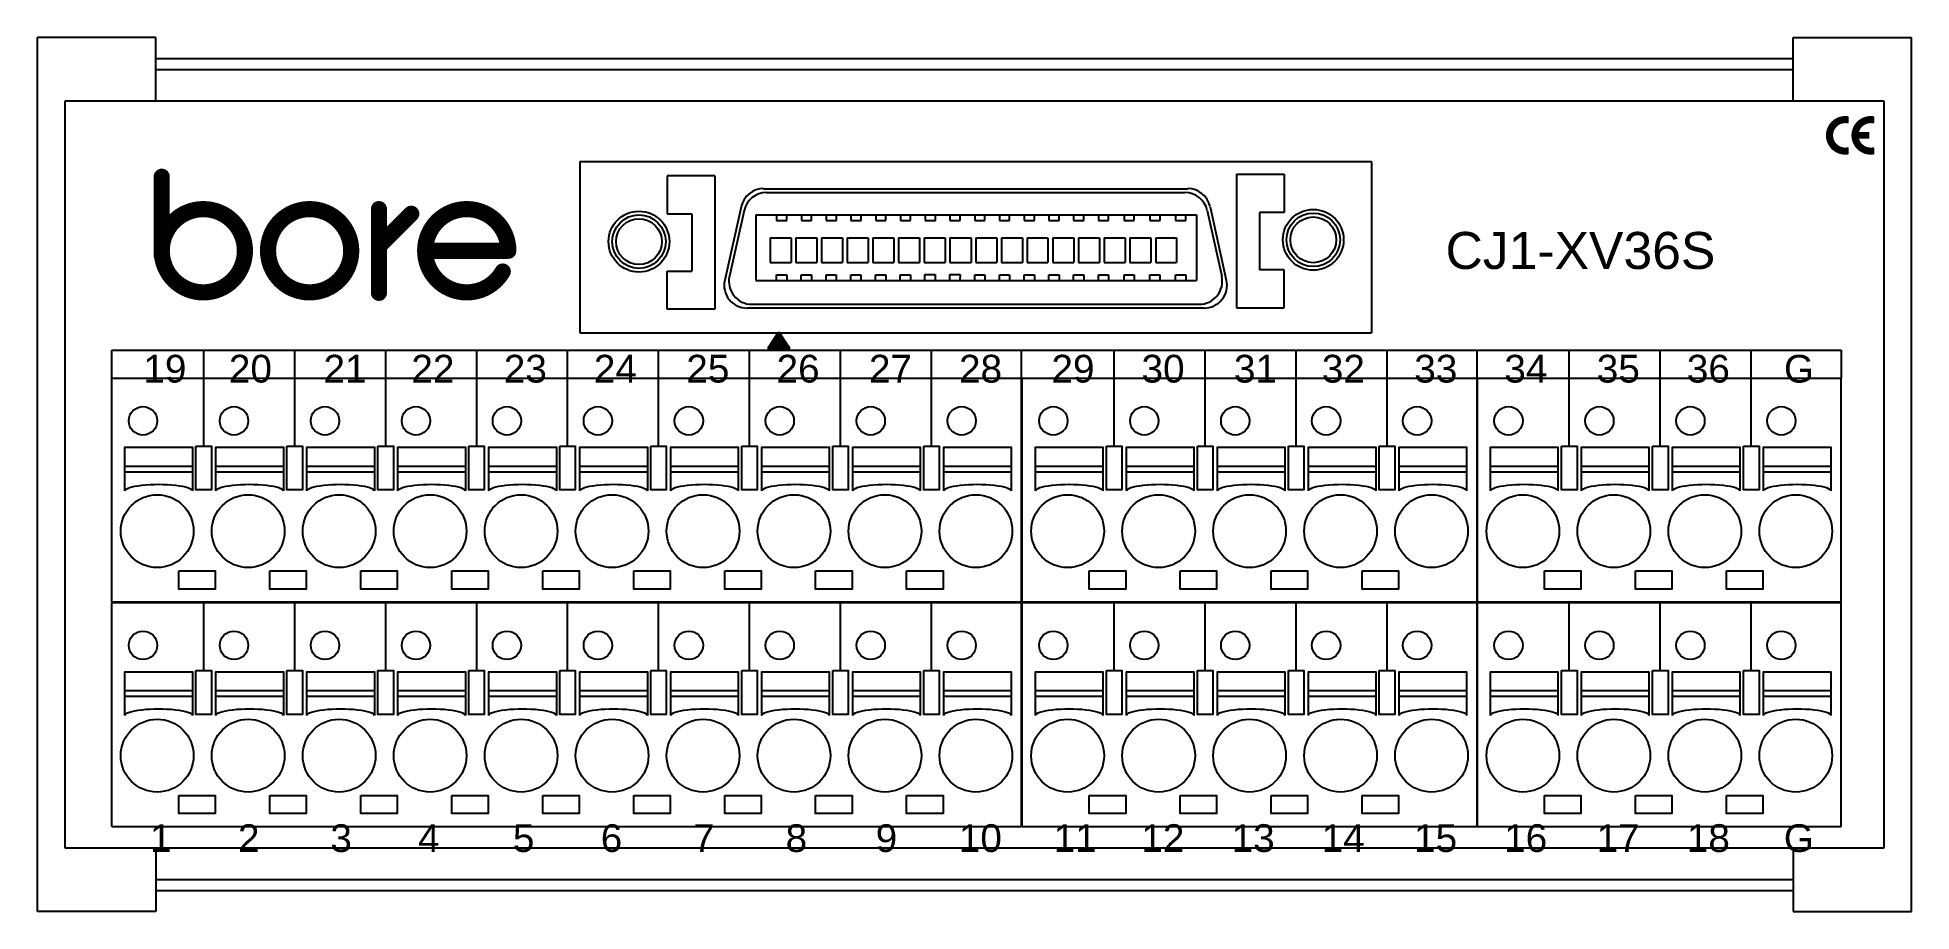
# Model space of a CAD drawing. Header units: millimetres. Extents: x 800 to 903, y 385 to 433.
import ezdxf

# ---------------------------------------------------------------- set-up
doc = ezdxf.new("R2010")
doc.units = ezdxf.units.MM
doc.layers.add('TOPOVERLAY', color=7, linetype='Continuous')
doc.styles.get("Standard").update_dxf_attribs({"font": 'arial.ttf'})

# ---------------------------------------------------------------- blocks, each defined once
blk = doc.blocks.new('CE_2_7X2_1MM_1')
at = {"layer": 'TOPOVERLAY', "const_width": 0.127}
for points in [[(0.828886, -1.002614, -1.138396), (0.828886, 0.977773)], [(2.229747, -1.002614, -1.138396), (2.229747, 0.977773)], [(0.828888, -0.735444, -1.193741), (0.828888, 0.710603)], [(2.229749, -0.735444, -1.193741), (2.229749, 0.710603)]]:
    blk.add_lwpolyline(points, format="xyb", dxfattribs=at)
for points in [[(0.828878, 0.710616), (0.828878, 0.977798)], [(2.229739, 0.710616), (2.229739, 0.977798)], [(1.366647, 0.114986), (1.961185, 0.114986)], [(1.366647, -0.012421), (1.961185, -0.012421)], [(1.961185, -0.139827), (1.961185, 0.114986)], [(0.828878, -1.002614), (0.828878, -0.735432)], [(1.366647, -0.139827), (1.961185, -0.139827)], [(2.229739, -1.002614), (2.229739, -0.735432)]]:
    blk.add_lwpolyline(points, dxfattribs=at)
at = {"layer": 'TOPOVERLAY', "const_width": 0.0635}
for points in [[(0.797128, 0.977798, 1), (0.860628, 0.977798, 1)], [(0.797136, 0.977773, 1), (0.860636, 0.977773, 1)], [(2.197989, 0.977798, 1), (2.261489, 0.977798, 1)], [(2.197997, 0.977773, 1), (2.261497, 0.977773, 1)], [(0.797128, 0.710616, 1), (0.860628, 0.710616, 1)], [(0.797138, 0.710603, 1), (0.860638, 0.710603, 1)], [(1.334897, 0.114986, 1), (1.398397, 0.114986, 1)], [(1.334897, -0.012421, 1), (1.398397, -0.012421, 1)], [(1.929435, 0.114986, 1), (1.992935, 0.114986, 1)], [(1.929435, 0.114986, 1), (1.992935, 0.114986, 1)], [(1.929435, -0.012421, 1), (1.992935, -0.012421, 1)], [(2.197989, 0.710616, 1), (2.261489, 0.710616, 1)], [(2.197999, 0.710603, 1), (2.261499, 0.710603, 1)], [(0.797128, -0.735432, 1), (0.860628, -0.735432, 1)], [(0.797128, -1.002614, 1), (0.860628, -1.002614, 1)], [(0.797136, -1.002614, 1), (0.860636, -1.002614, 1)], [(0.797138, -0.735444, 1), (0.860638, -0.735444, 1)], [(1.334897, -0.139827, 1), (1.398397, -0.139827, 1)], [(1.929435, -0.139827, 1), (1.992935, -0.139827, 1)], [(1.929435, -0.139827, 1), (1.992935, -0.139827, 1)], [(2.197989, -0.735432, 1), (2.261489, -0.735432, 1)], [(2.197989, -1.002614, 1), (2.261489, -1.002614, 1)], [(2.197997, -1.002614, 1), (2.261497, -1.002614, 1)], [(2.197999, -0.735444, 1), (2.261499, -0.735444, 1)]]:
    blk.add_lwpolyline(points, format="xyb", close=True, dxfattribs=at)
at = {"layer": 'TOPOVERLAY'}
for points in [[(-0.25403, -0.127), (-0.05083, -0.127), (-0.25403, 0.2794), (-0.05083, 0.2794)], [(-0.22863, 0.2286), (-0.00003, 0.2286), (-0.22863, 0.4064), (-0.00003, 0.4064)], [(-0.15243, 0.3302), (0.05077, 0.3302), (-0.15243, 0.5334), (0.05077, 0.5334)], [(-0.07623, 0.4318), (0.10157, 0.4318), (-0.07623, 0.635), (0.10157, 0.635)], [(-0.00003, 0.635), (0.33017, 0.635), (-0.00003, 0.7366), (0.33017, 0.7366)], [(0.02537, 0.4826), (0.17777, 0.4826), (0.02537, 0.6604), (0.17777, 0.6604)], [(0.07617, 0.6858), (0.50797, 0.6858), (0.07617, 0.8382), (0.50797, 0.8382)], [(0.10157, 0.5842), (0.25397, 0.5842), (0.10157, 0.6858), (0.25397, 0.6858)], [(0.25397, 0.762), (0.50797, 0.762), (0.25397, 0.9144), (0.50797, 0.9144)], [(0.43177, 0.7112), (0.71117, 0.7112), (0.43177, 0.9652), (0.71117, 0.9652)], [(0.60961, 0.7366), (0.828888, 0.7366), (0.60961, 0.9398), (0.828888, 0.9398)], [(1.100008, -0.299999), (1.400007, -0.299999), (1.100008, 0.299999), (1.400007, 0.299999)], [(1.199967, 0.299999), (1.399967, 0.299999), (1.199967, 0.499999), (1.399967, 0.499999)], [(1.199967, 0.114986), (1.366617, 0.114986), (1.199967, 0.399999), (1.366617, 0.399999)], [(1.200008, 0.299999), (1.500007, 0.299999), (1.200008, 0.499999), (1.500007, 0.499999)], [(1.299967, 0.399999), (1.499967, 0.399999), (1.299967, 0.599999), (1.499967, 0.599999)], [(1.37157, 0.5588), (1.47317, 0.5588), (1.37157, 0.635), (1.47317, 0.635)], [(1.399967, 0.499999), (1.599966, 0.499999), (1.399967, 0.699999), (1.599966, 0.699999)], [(1.47317, 0.5842), (1.65097, 0.5842), (1.47317, 0.7874), (1.65097, 0.7874)], [(1.57477, 0.6096), (1.70177, 0.6096), (1.57477, 0.8382), (1.70177, 0.8382)], [(1.62557, 0.6604), (1.77797, 0.6604), (1.62557, 0.8636), (1.77797, 0.8636)], [(1.700007, 0.710616), (2.000006, 0.710616), (1.700007, 0.899998), (2.000006, 0.899998)], [(1.899966, 0.799998), (2.099965, 0.799998), (1.899966, 0.999998), (2.099965, 0.999998)], [(1.900006, 0.710616), (2.000006, 0.710616), (1.900006, 0.899998), (2.000006, 0.899998)], [(1.999966, 0.710616), (2.229709, 0.710616), (1.999966, 0.999998), (2.229709, 0.999998)], [(-0.27943, -0.2794), (-0.02543, -0.2794), (-0.27943, -0.0508), (-0.02543, -0.0508)], [(-0.20323, -0.4826), (-0.00003, -0.4826), (-0.20323, -0.2286), (-0.00003, -0.2286)], [(-0.12703, -0.6604), (0.07617, -0.6604), (-0.12703, -0.3556), (0.07617, -0.3556)], [(-0.00003, -0.7874), (0.20317, -0.7874), (-0.00003, -0.4826), (0.20317, -0.4826)], [(0.15237, -0.8636), (0.27937, -0.8636), (0.15237, -0.5588), (0.27937, -0.5588)], [(0.25397, -0.889), (0.40637, -0.889), (0.25397, -0.6604), (0.40637, -0.6604)], [(0.30477, -0.9398), (0.43177, -0.9398), (0.30477, -0.8382), (0.43177, -0.8382)], [(0.38097, -0.9652), (0.55877, -0.9652), (0.38097, -0.7112), (0.55877, -0.7112)], [(0.50797, -1.016), (0.78737, -1.016), (0.50797, -0.762), (0.78737, -0.762)], [(1.19377, -0.4064), (1.42237, -0.4064), (1.19377, -0.2286), (1.42237, -0.2286)], [(1.21917, -0.508), (1.47317, -0.508), (1.21917, -0.3556), (1.47317, -0.3556)], [(1.29537, -0.6096), (1.49857, -0.6096), (1.29537, -0.4318), (1.49857, -0.4318)], [(1.34617, -0.7112), (1.54937, -0.7112), (1.34617, -0.4826), (1.54937, -0.4826)], [(1.42237, -0.7874), (1.60017, -0.7874), (1.42237, -0.5334), (1.60017, -0.5334)], [(1.52397, -0.8636), (1.67637, -0.8636), (1.52397, -0.6096), (1.67637, -0.6096)], [(1.60017, -0.9398), (1.75257, -0.9398), (1.60017, -0.635), (1.75257, -0.635)], [(1.72717, -0.9652), (1.85417, -0.9652), (1.72717, -0.7112), (1.85417, -0.7112)], [(1.82877, -0.9652), (2.00657, -0.9652), (1.82877, -0.7112), (2.00657, -0.7112)], [(1.93037, -0.9652), (2.20977, -0.9652), (1.93037, -0.7366), (2.20977, -0.7366)]]:
    blk.add_solid(points, dxfattribs=at)
blk = doc.blocks.new('LOGO_250_750_2')
at = {"layer": 'TOPOVERLAY', "const_width": 0.889}
for points in [[(0, -0.254), (0, 4.064)], [(11.938, -2.3114), (11.938, 2.286)], [(11.938, 0.254), (13.716, 2.032)], [(14.478, 0), (19.05, 0)]]:
    blk.add_lwpolyline(points, dxfattribs=at)
at = {"layer": 'TOPOVERLAY'}
for points, const_width in [([(-0.22225, 4.064, 1), (0.22225, 4.064, 1)], 0.4445), ([(4.572, 0, 1), (0, 0, 1)], 0.889), ([(10.414, 0, 1), (5.842, 0, 1)], 0.889), ([(11.71575, 2.286, 1), (12.16025, 2.286, 1)], 0.4445), ([(13.49375, 2.032, 1), (13.93825, 2.032, 1)], 0.4445), ([(-0.22225, 0, 1), (0.22225, 0, 1)], 0.4445), ([(-0.22225, -0.254, 1), (0.22225, -0.254, 1)], 0.4445), ([(4.34975, 0, 1), (4.79425, 0, 1)], 0.4445), ([(5.61975, 0, 1), (6.06425, 0, 1)], 0.4445), ([(10.19175, 0, 1), (10.63625, 0, 1)], 0.4445), ([(11.71575, 0.254, 1), (12.16025, 0.254, 1)], 0.4445), ([(14.25575, 0, 1), (14.70025, 0, 1)], 0.4445), ([(18.82775, 0, 1), (19.27225, 0, 1)], 0.4445), ([(18.82775, 0, 1), (19.27225, 0, 1)], 0.4445), ([(18.521484, -1.143, 1), (18.965984, -1.143, 1)], 0.4445), ([(11.71575, -2.3114, 1), (12.16025, -2.3114, 1)], 0.4445)]:
    blk.add_lwpolyline(points, format="xyb", close=True, dxfattribs=dict(at, const_width=const_width))
at = {"layer": 'TOPOVERLAY', "const_width": 0.889}
blk.add_lwpolyline([(18.743734, -1.143, -7.595754), (19.05, 0)], format="xyb", dxfattribs=at)

msp = doc.modelspace()

# ---------------------------------------------------------------- linework, layer by layer
at = {"linetype": 'Continuous'}
for p, q in [((806.94, 433.01), (800.44, 433.01)), ((800.44, 385.01), (800.44, 433.01)), ((806.94, 429.51), (806.94, 433.01)), ((896.94, 429.51), (896.94, 433.01)), ((896.94, 433.01), (903.44, 433.01)), ((903.44, 385.01), (903.44, 433.01)), ((806.94, 431.86), (896.94, 431.86)), ((806.94, 431.26), (896.94, 431.26)), ((901.94, 429.51), (801.94, 429.51)), ((801.94, 429.51), (801.94, 388.51)), ((901.94, 388.51), (901.94, 429.51)), ((801.94, 388.51), (901.94, 388.51)), ((806.94, 388.51), (806.94, 385.01)), ((896.94, 388.51), (896.94, 385.01)), ((806.94, 386.76), (896.94, 386.76)), ((806.94, 386.16), (896.94, 386.16)), ((806.94, 385.01), (800.44, 385.01)), ((896.94, 385.01), (903.44, 385.01))]:
    msp.add_line(p, q, dxfattribs=at)
for p, q in [((830.25, 426.2), (830.25, 416.79)), ((830.25, 426.2), (873.76, 426.2)), ((830.25, 426.2), (830.25, 416.79)), ((837.66, 425.41), (835.05, 425.41)), ((835.05, 425.41), (835.05, 423.32)), ((837.66, 425.41), (837.66, 418.09)), ((866.34, 425.5), (866.34, 418.17)), ((866.34, 425.5), (868.96, 425.5)), ((868.96, 425.5), (868.96, 423.4)), ((873.76, 426.2), (873.76, 416.79)), ((840.35, 424.7), (863.66, 424.7)), ((840.51, 424.49), (863.5, 424.49)), ((839.12, 423.72), (838.21, 419.69)), ((839.28, 423.51), (838.47, 419.9)), ((864.72, 423.51), (865.53, 419.9)), ((864.89, 423.72), (865.78, 419.69)), ((868.96, 423.4), (867.6, 423.4)), ((867.6, 423.4), (867.6, 420.26)), ((835.05, 423.32), (836.41, 423.32)), ((836.41, 423.32), (836.41, 420.18)), ((839.92, 423.27), (864.14, 423.27)), ((839.92, 423.27), (839.92, 419.66)), ((841.06, 423.27), (841.06, 422.96)), ((841.06, 422.96), (841.63, 422.96)), ((841.63, 422.96), (841.63, 423.27)), ((842.43, 423.27), (842.43, 422.96)), ((842.43, 422.96), (842.99, 422.96)), ((842.99, 422.96), (842.99, 423.27)), ((843.79, 423.27), (843.79, 422.96)), ((843.79, 422.96), (844.35, 422.96)), ((844.35, 422.96), (844.35, 423.27)), ((845.15, 423.27), (845.15, 422.96)), ((845.15, 422.96), (845.71, 422.96)), ((845.71, 422.96), (845.71, 423.27)), ((846.51, 423.27), (846.51, 422.96)), ((846.51, 422.96), (847.07, 422.96)), ((847.07, 422.96), (847.07, 423.27)), ((847.07, 423.27), (847.87, 423.27)), ((847.87, 423.27), (847.87, 422.96)), ((847.87, 422.96), (848.43, 422.96)), ((848.43, 422.96), (848.43, 423.27)), ((848.43, 423.27), (849.23, 423.27)), ((849.23, 423.27), (849.23, 422.96)), ((849.23, 422.96), (849.79, 422.96)), ((849.79, 422.96), (849.79, 423.27)), ((850.59, 423.27), (850.59, 422.96)), ((850.59, 422.96), (851.15, 422.96)), ((851.15, 422.96), (851.15, 423.27)), ((851.95, 423.27), (851.95, 422.96)), ((851.95, 422.96), (852.51, 422.96)), ((852.51, 422.96), (852.51, 423.27)), ((853.31, 423.27), (853.31, 422.96)), ((853.31, 422.96), (853.87, 422.96)), ((853.87, 422.96), (853.87, 423.27)), ((854.67, 423.27), (854.67, 422.96)), ((854.67, 422.96), (855.23, 422.96)), ((855.23, 422.96), (855.23, 423.27)), ((856.03, 423.27), (856.03, 422.96)), ((856.03, 422.96), (856.59, 422.96)), ((856.59, 422.96), (856.59, 423.27)), ((857.39, 423.27), (857.39, 422.96)), ((857.39, 422.96), (857.95, 422.96)), ((857.95, 422.96), (857.95, 423.27)), ((858.75, 423.27), (858.75, 422.96)), ((858.75, 422.96), (859.31, 422.96)), ((859.31, 422.96), (859.31, 423.27)), ((860.16, 423.27), (860.16, 422.96)), ((860.16, 422.96), (860.72, 422.96)), ((860.72, 422.96), (860.72, 423.27)), ((861.58, 423.27), (861.58, 422.96)), ((861.58, 422.96), (862.14, 422.96)), ((862.14, 422.96), (862.14, 423.27)), ((862.99, 423.27), (862.99, 422.96)), ((862.99, 422.96), (863.55, 422.96)), ((863.55, 422.96), (863.55, 423.27)), ((864.14, 423.27), (864.14, 419.66)), ((840.71, 422.01), (841.86, 422.01)), ((840.71, 422.01), (840.71, 420.65)), ((841.86, 422.01), (841.86, 420.65)), ((842.12, 422.01), (843.27, 422.01)), ((842.12, 422.01), (842.12, 420.65)), ((843.27, 422.01), (843.27, 420.65)), ((843.53, 422.01), (844.68, 422.01)), ((843.53, 422.01), (843.53, 420.65)), ((844.68, 422.01), (844.68, 420.65)), ((844.94, 422.01), (846.09, 422.01)), ((844.94, 422.01), (844.94, 420.65)), ((846.09, 422.01), (846.09, 420.65)), ((846.36, 422.01), (847.51, 422.01)), ((846.36, 422.01), (846.36, 420.65)), ((847.51, 422.01), (847.51, 420.65)), ((847.77, 422.01), (848.92, 422.01)), ((847.77, 422.01), (847.77, 420.65)), ((848.92, 422.01), (848.92, 420.65)), ((849.18, 422.01), (850.33, 422.01)), ((849.18, 422.01), (849.18, 420.65)), ((850.33, 422.01), (850.33, 420.65)), ((850.59, 422.01), (851.75, 422.01)), ((850.59, 422.01), (850.59, 420.65)), ((851.75, 422.01), (851.75, 420.65)), ((852.01, 422.01), (853.16, 422.01)), ((852.01, 422.01), (852.01, 420.65)), ((853.16, 422.01), (853.16, 420.65)), ((853.42, 422.01), (854.57, 422.01)), ((853.42, 422.01), (853.42, 420.65)), ((854.57, 422.01), (854.57, 420.65)), ((854.83, 422.01), (855.98, 422.01)), ((854.83, 422.01), (854.83, 420.65)), ((855.98, 422.01), (855.98, 420.65)), ((856.25, 422.01), (857.4, 422.01)), ((856.25, 422.01), (856.25, 420.65)), ((857.4, 422.01), (857.4, 420.65)), ((857.66, 422.01), (858.81, 422.01)), ((857.66, 422.01), (857.66, 420.65)), ((858.81, 422.01), (858.81, 420.65)), ((859.07, 422.01), (860.22, 422.01)), ((859.07, 422.01), (859.07, 420.65)), ((860.22, 422.01), (860.22, 420.65)), ((860.48, 422.01), (861.63, 422.01)), ((860.48, 422.01), (860.48, 420.65)), ((861.63, 422.01), (861.63, 420.65)), ((861.9, 422.01), (863.05, 422.01)), ((861.9, 422.01), (861.9, 420.65)), ((863.05, 422.01), (863.05, 420.65)), ((840.71, 420.65), (841.86, 420.65)), ((842.12, 420.65), (843.27, 420.65)), ((843.53, 420.65), (844.68, 420.65)), ((844.94, 420.65), (846.09, 420.65)), ((846.36, 420.65), (847.51, 420.65)), ((847.77, 420.65), (848.92, 420.65)), ((849.18, 420.65), (850.33, 420.65)), ((850.59, 420.65), (851.75, 420.65)), ((852.01, 420.65), (853.16, 420.65)), ((853.42, 420.65), (854.57, 420.65)), ((854.83, 420.65), (855.98, 420.65)), ((856.25, 420.65), (857.4, 420.65)), ((857.66, 420.65), (858.81, 420.65)), ((859.07, 420.65), (860.22, 420.65)), ((860.48, 420.65), (861.63, 420.65)), ((861.9, 420.65), (863.05, 420.65)), ((868.96, 420.26), (867.6, 420.26)), ((868.96, 418.17), (868.96, 420.26)), ((835.05, 418.09), (835.05, 420.18)), ((835.05, 420.18), (836.41, 420.18)), ((839.92, 419.66), (864.14, 419.66)), ((841.06, 419.66), (841.06, 419.98)), ((841.06, 419.98), (841.62, 419.97)), ((841.62, 419.97), (841.62, 419.66)), ((842.42, 419.66), (842.42, 419.97)), ((842.42, 419.97), (842.98, 419.97)), ((842.98, 419.97), (842.98, 419.66)), ((843.78, 419.66), (843.78, 419.97)), ((843.78, 419.97), (844.34, 419.97)), ((844.34, 419.97), (844.34, 419.66)), ((845.14, 419.66), (845.14, 419.97)), ((845.14, 419.97), (845.7, 419.97)), ((845.7, 419.97), (845.7, 419.66)), ((846.5, 419.98), (847.06, 419.97)), ((846.5, 419.66), (846.5, 419.97)), ((847.06, 419.97), (847.06, 419.66)), ((847.86, 419.66), (847.86, 419.98)), ((847.86, 419.98), (848.42, 419.97)), ((848.42, 419.97), (848.42, 419.66)), ((849.22, 419.66), (849.22, 419.99)), ((849.22, 419.99), (849.78, 419.99)), ((849.78, 419.99), (849.78, 419.66)), ((850.58, 419.66), (850.59, 419.99)), ((850.59, 419.99), (851.15, 419.99)), ((851.15, 419.99), (851.14, 419.66)), ((851.95, 419.66), (851.95, 419.98)), ((851.95, 419.98), (852.51, 419.98)), ((852.51, 419.98), (852.51, 419.66)), ((853.31, 419.66), (853.31, 419.98)), ((853.31, 419.98), (853.87, 419.98)), ((853.87, 419.98), (853.87, 419.66)), ((854.67, 419.66), (854.67, 419.98)), ((854.67, 419.98), (855.23, 419.98)), ((855.23, 419.98), (855.23, 419.66)), ((856.03, 419.66), (856.03, 419.98)), ((856.03, 419.98), (856.59, 419.98)), ((856.59, 419.98), (856.59, 419.66)), ((857.39, 419.66), (857.39, 419.98)), ((857.39, 419.98), (857.95, 419.98)), ((857.95, 419.98), (857.95, 419.66)), ((858.75, 419.66), (858.75, 419.97)), ((858.75, 419.97), (859.31, 419.97)), ((859.31, 419.97), (859.31, 419.66)), ((860.16, 419.66), (860.16, 419.97)), ((860.16, 419.97), (860.72, 419.97)), ((860.72, 419.97), (860.72, 419.66)), ((861.57, 419.66), (861.57, 419.97)), ((861.57, 419.97), (862.13, 419.97)), ((862.13, 419.97), (862.13, 419.66)), ((862.99, 419.66), (862.99, 419.97)), ((862.99, 419.97), (863.55, 419.97)), ((863.55, 419.97), (863.55, 419.66)), ((839.7, 418.37), (864.3, 418.37)), ((837.66, 418.09), (835.05, 418.09)), ((839.44, 418.16), (864.56, 418.16)), ((866.34, 418.17), (868.96, 418.17)), ((830.25, 416.79), (873.76, 416.79)), ((804.52, 414.31), (804.52, 415.84)), ((804.52, 415.84), (899.58, 415.84)), ((809.58, 414.31), (809.58, 415.84)), ((814.58, 414.31), (814.58, 415.84)), ((819.58, 414.31), (819.58, 415.84)), ((824.58, 414.31), (824.58, 415.84)), ((829.58, 414.31), (829.58, 415.84)), ((834.58, 414.31), (834.58, 415.84)), ((839.58, 414.31), (839.58, 415.84)), ((844.58, 414.31), (844.58, 415.84)), ((849.58, 414.31), (849.58, 415.84)), ((854.53, 414.31), (854.53, 415.84)), ((859.62, 414.31), (859.62, 415.84)), ((864.62, 414.31), (864.62, 415.84)), ((869.62, 414.31), (869.62, 415.84)), ((874.62, 414.31), (874.62, 415.84)), ((879.56, 414.31), (879.56, 415.84)), ((884.63, 414.31), (884.63, 415.84)), ((889.63, 414.31), (889.63, 415.84)), ((894.63, 414.31), (894.63, 415.84)), ((899.58, 415.84), (899.58, 414.31)), ((804.52, 414.31), (854.53, 414.31)), ((804.52, 402.01), (804.52, 414.31)), ((809.58, 410.57), (809.58, 414.31)), ((814.58, 410.57), (814.58, 414.31)), ((819.58, 410.57), (819.58, 414.31)), ((824.58, 410.57), (824.58, 414.31)), ((829.58, 410.57), (829.58, 414.31)), ((834.58, 410.57), (834.58, 414.31)), ((839.58, 410.57), (839.58, 414.31)), ((844.58, 410.57), (844.58, 414.31)), ((849.58, 410.57), (849.58, 414.31)), ((854.53, 402.01), (854.53, 414.31)), ((854.56, 414.31), (879.56, 414.31)), ((854.56, 402.01), (854.56, 414.31)), ((859.62, 410.57), (859.62, 414.31)), ((864.62, 410.57), (864.62, 414.31)), ((869.62, 410.57), (869.62, 414.31)), ((874.62, 410.57), (874.62, 414.31)), ((879.56, 402.01), (879.56, 414.31)), ((879.58, 414.31), (899.58, 414.31)), ((879.58, 402.01), (879.58, 414.31)), ((884.63, 410.57), (884.63, 414.31)), ((889.63, 410.57), (889.63, 414.31)), ((894.63, 410.57), (894.63, 414.31)), ((899.58, 402.01), (899.58, 414.31)), ((805.25, 409.47), (808.96, 409.47)), ((805.25, 409.16), (808.96, 409.16)), ((810.25, 409.47), (813.96, 409.47)), ((810.25, 409.16), (813.96, 409.16)), ((815.25, 409.47), (818.96, 409.47)), ((815.25, 409.16), (818.96, 409.16)), ((820.25, 409.47), (823.96, 409.47)), ((820.25, 409.16), (823.96, 409.16)), ((825.25, 409.47), (828.96, 409.47)), ((825.25, 409.16), (828.96, 409.16)), ((830.25, 409.47), (833.96, 409.47)), ((830.25, 409.16), (833.96, 409.16)), ((835.25, 409.47), (838.96, 409.47)), ((835.25, 409.16), (838.96, 409.16)), ((840.25, 409.47), (843.96, 409.47)), ((840.25, 409.16), (843.96, 409.16)), ((845.25, 409.47), (848.96, 409.47)), ((845.25, 409.16), (848.96, 409.16)), ((850.25, 409.47), (853.96, 409.47)), ((850.25, 409.16), (853.96, 409.16)), ((855.29, 409.47), (858.99, 409.47)), ((855.29, 409.16), (858.99, 409.16)), ((860.29, 409.47), (863.99, 409.47)), ((860.29, 409.16), (863.99, 409.16)), ((865.29, 409.47), (868.99, 409.47)), ((865.29, 409.16), (868.99, 409.16)), ((870.29, 409.47), (873.99, 409.47)), ((870.29, 409.16), (873.99, 409.16)), ((875.29, 409.47), (878.99, 409.47)), ((875.29, 409.16), (878.99, 409.16)), ((880.31, 409.47), (884.01, 409.47)), ((880.31, 409.16), (884.01, 409.16)), ((885.31, 409.47), (889.01, 409.47)), ((885.31, 409.16), (889.01, 409.16)), ((890.31, 409.47), (894.01, 409.47)), ((890.31, 409.16), (894.01, 409.16)), ((895.31, 409.47), (899.01, 409.47)), ((895.31, 409.16), (899.01, 409.16)), ((804.52, 402.01), (854.53, 402.01)), ((804.52, 401.98), (854.53, 401.98)), ((804.52, 389.68), (804.52, 401.98)), ((809.58, 398.24), (809.58, 401.98)), ((814.58, 398.24), (814.58, 401.98)), ((819.58, 398.24), (819.58, 401.98)), ((824.58, 398.24), (824.58, 401.98)), ((829.58, 398.24), (829.58, 401.98)), ((834.58, 398.24), (834.58, 401.98)), ((839.58, 398.24), (839.58, 401.98)), ((844.58, 398.24), (844.58, 401.98)), ((849.58, 398.24), (849.58, 401.98)), ((854.53, 389.68), (854.53, 401.98)), ((854.56, 402.01), (879.56, 402.01)), ((854.56, 401.98), (879.56, 401.98)), ((854.56, 389.68), (854.56, 401.98)), ((859.62, 398.24), (859.62, 401.98)), ((864.62, 398.24), (864.62, 401.98)), ((869.62, 398.24), (869.62, 401.98)), ((874.62, 398.24), (874.62, 401.98)), ((879.56, 389.68), (879.56, 401.98)), ((879.58, 402.01), (899.58, 402.01)), ((879.58, 401.98), (899.58, 401.98)), ((879.58, 389.68), (879.58, 401.98)), ((884.63, 398.24), (884.63, 401.98)), ((889.63, 398.24), (889.63, 401.98)), ((894.63, 398.24), (894.63, 401.98)), ((899.58, 389.68), (899.58, 401.98)), ((805.25, 397.15), (808.96, 397.15)), ((805.25, 396.83), (808.96, 396.83)), ((810.25, 397.15), (813.96, 397.15)), ((810.25, 396.83), (813.96, 396.83)), ((815.25, 397.15), (818.96, 397.15)), ((815.25, 396.83), (818.96, 396.83)), ((820.25, 397.15), (823.96, 397.15)), ((820.25, 396.83), (823.96, 396.83)), ((825.25, 397.15), (828.96, 397.15)), ((825.25, 396.83), (828.96, 396.83)), ((830.25, 397.15), (833.96, 397.15)), ((830.25, 396.83), (833.96, 396.83)), ((835.25, 397.15), (838.96, 397.15)), ((835.25, 396.83), (838.96, 396.83)), ((840.25, 397.15), (843.96, 397.15)), ((840.25, 396.83), (843.96, 396.83)), ((845.25, 397.15), (848.96, 397.15)), ((845.25, 396.83), (848.96, 396.83)), ((850.25, 397.15), (853.96, 397.15)), ((850.25, 396.83), (853.96, 396.83)), ((855.29, 397.15), (858.99, 397.15)), ((855.29, 396.83), (858.99, 396.83)), ((860.29, 397.15), (863.99, 397.15)), ((860.29, 396.83), (863.99, 396.83)), ((865.29, 397.15), (868.99, 397.15)), ((865.29, 396.83), (868.99, 396.83)), ((870.29, 397.15), (873.99, 397.15)), ((870.29, 396.83), (873.99, 396.83)), ((875.29, 397.15), (878.99, 397.15)), ((875.29, 396.83), (878.99, 396.83)), ((880.31, 397.15), (884.01, 397.15)), ((880.31, 396.83), (884.01, 396.83)), ((885.31, 397.15), (889.01, 397.15)), ((885.31, 396.83), (889.01, 396.83)), ((890.31, 397.15), (894.01, 397.15)), ((890.31, 396.83), (894.01, 396.83)), ((895.31, 397.15), (899.01, 397.15)), ((895.31, 396.83), (899.01, 396.83)), ((804.52, 389.68), (854.53, 389.68)), ((854.56, 389.68), (879.56, 389.68)), ((879.58, 389.68), (899.58, 389.68))]:
    msp.add_line(p, q)
for points in [[(805.25, 408.11), (805.25, 410.51), (808.96, 410.51), (808.96, 408.11)], [(810.25, 408.11), (810.25, 410.51), (813.96, 410.51), (813.96, 408.11)], [(815.25, 408.11), (815.25, 410.51), (818.96, 410.51), (818.96, 408.11)], [(820.25, 408.11), (820.25, 410.51), (823.96, 410.51), (823.96, 408.11)], [(825.25, 408.11), (825.25, 410.51), (828.96, 410.51), (828.96, 408.11)], [(830.25, 408.11), (830.25, 410.51), (833.96, 410.51), (833.96, 408.11)], [(835.25, 408.11), (835.25, 410.51), (838.96, 410.51), (838.96, 408.11)], [(840.25, 408.11), (840.25, 410.51), (843.96, 410.51), (843.96, 408.11)], [(845.25, 408.11), (845.25, 410.51), (848.96, 410.51), (848.96, 408.11)], [(850.25, 408.11), (850.25, 410.51), (853.96, 410.51), (853.96, 408.11)], [(855.29, 408.11), (855.29, 410.51), (858.99, 410.51), (858.99, 408.11)], [(860.29, 408.11), (860.29, 410.51), (863.99, 410.51), (863.99, 408.11)], [(865.29, 408.11), (865.29, 410.51), (868.99, 410.51), (868.99, 408.11)], [(870.29, 408.11), (870.29, 410.51), (873.99, 410.51), (873.99, 408.11)], [(875.29, 408.11), (875.29, 410.51), (878.99, 410.51), (878.99, 408.11)], [(880.31, 408.11), (880.31, 410.51), (884.01, 410.51), (884.01, 408.11)], [(885.31, 408.11), (885.31, 410.51), (889.01, 410.51), (889.01, 408.11)], [(890.31, 408.11), (890.31, 410.51), (894.01, 410.51), (894.01, 408.11)], [(895.31, 408.11), (895.31, 410.51), (899.01, 410.51), (899.01, 408.11)], [(805.25, 395.78), (805.25, 398.18), (808.96, 398.18), (808.96, 395.78)], [(810.25, 395.78), (810.25, 398.18), (813.96, 398.18), (813.96, 395.78)], [(815.25, 395.78), (815.25, 398.18), (818.96, 398.18), (818.96, 395.78)], [(820.25, 395.78), (820.25, 398.18), (823.96, 398.18), (823.96, 395.78)], [(825.25, 395.78), (825.25, 398.18), (828.96, 398.18), (828.96, 395.78)], [(830.25, 395.78), (830.25, 398.18), (833.96, 398.18), (833.96, 395.78)], [(835.25, 395.78), (835.25, 398.18), (838.96, 398.18), (838.96, 395.78)], [(840.25, 395.78), (840.25, 398.18), (843.96, 398.18), (843.96, 395.78)], [(845.25, 395.78), (845.25, 398.18), (848.96, 398.18), (848.96, 395.78)], [(850.25, 395.78), (850.25, 398.18), (853.96, 398.18), (853.96, 395.78)], [(855.29, 395.78), (855.29, 398.18), (858.99, 398.18), (858.99, 395.78)], [(860.29, 395.78), (860.29, 398.18), (863.99, 398.18), (863.99, 395.78)], [(865.29, 395.78), (865.29, 398.18), (868.99, 398.18), (868.99, 395.78)], [(870.29, 395.78), (870.29, 398.18), (873.99, 398.18), (873.99, 395.78)], [(875.29, 395.78), (875.29, 398.18), (878.99, 398.18), (878.99, 395.78)], [(880.31, 395.78), (880.31, 398.18), (884.01, 398.18), (884.01, 395.78)], [(885.31, 395.78), (885.31, 398.18), (889.01, 398.18), (889.01, 395.78)], [(890.31, 395.78), (890.31, 398.18), (894.01, 398.18), (894.01, 395.78)], [(895.31, 395.78), (895.31, 398.18), (899.01, 398.18), (899.01, 395.78)]]:
    msp.add_lwpolyline(points)
for points in [[(809.15, 410.57), (810, 410.57), (810, 408.16), (809.15, 408.16)], [(814.15, 410.57), (815, 410.57), (815, 408.16), (814.15, 408.16)], [(819.15, 410.57), (820, 410.57), (820, 408.16), (819.15, 408.16)], [(824.15, 410.57), (825, 410.57), (825, 408.16), (824.15, 408.16)], [(829.15, 410.57), (830, 410.57), (830, 408.16), (829.15, 408.16)], [(834.15, 410.57), (835, 410.57), (835, 408.16), (834.15, 408.16)], [(839.15, 410.57), (840, 410.57), (840, 408.16), (839.15, 408.16)], [(844.15, 410.57), (845, 410.57), (845, 408.16), (844.15, 408.16)], [(849.15, 410.57), (850, 410.57), (850, 408.16), (849.15, 408.16)], [(859.19, 410.57), (860.04, 410.57), (860.04, 408.16), (859.19, 408.16)], [(864.19, 410.57), (865.04, 410.57), (865.04, 408.16), (864.19, 408.16)], [(869.19, 410.57), (870.04, 410.57), (870.04, 408.16), (869.19, 408.16)], [(874.19, 410.57), (875.04, 410.57), (875.04, 408.16), (874.19, 408.16)], [(884.21, 410.57), (885.06, 410.57), (885.06, 408.16), (884.21, 408.16)], [(889.21, 410.57), (890.06, 410.57), (890.06, 408.16), (889.21, 408.16)], [(894.21, 410.57), (895.06, 410.57), (895.06, 408.16), (894.21, 408.16)], [(808.21, 403.72), (810.21, 403.72), (810.21, 402.72), (808.21, 402.72)], [(813.21, 403.72), (815.21, 403.72), (815.21, 402.72), (813.21, 402.72)], [(818.21, 403.72), (820.21, 403.72), (820.21, 402.72), (818.21, 402.72)], [(823.21, 403.72), (825.21, 403.72), (825.21, 402.72), (823.21, 402.72)], [(828.21, 403.72), (830.21, 403.72), (830.21, 402.72), (828.21, 402.72)], [(833.21, 403.72), (835.21, 403.72), (835.21, 402.72), (833.21, 402.72)], [(838.21, 403.72), (840.21, 403.72), (840.21, 402.72), (838.21, 402.72)], [(843.21, 403.72), (845.21, 403.72), (845.21, 402.72), (843.21, 402.72)], [(848.21, 403.72), (850.21, 403.72), (850.21, 402.72), (848.21, 402.72)], [(858.25, 403.72), (860.25, 403.72), (860.25, 402.72), (858.25, 402.72)], [(863.25, 403.72), (865.25, 403.72), (865.25, 402.72), (863.25, 402.72)], [(868.25, 403.72), (870.25, 403.72), (870.25, 402.72), (868.25, 402.72)], [(873.25, 403.72), (875.25, 403.72), (875.25, 402.72), (873.25, 402.72)], [(883.27, 403.72), (885.27, 403.72), (885.27, 402.72), (883.27, 402.72)], [(888.27, 403.72), (890.27, 403.72), (890.27, 402.72), (888.27, 402.72)], [(893.27, 403.72), (895.27, 403.72), (895.27, 402.72), (893.27, 402.72)], [(809.15, 398.24), (810, 398.24), (810, 395.83), (809.15, 395.83)], [(814.15, 398.24), (815, 398.24), (815, 395.83), (814.15, 395.83)], [(819.15, 398.24), (820, 398.24), (820, 395.83), (819.15, 395.83)], [(824.15, 398.24), (825, 398.24), (825, 395.83), (824.15, 395.83)], [(829.15, 398.24), (830, 398.24), (830, 395.83), (829.15, 395.83)], [(834.15, 398.24), (835, 398.24), (835, 395.83), (834.15, 395.83)], [(839.15, 398.24), (840, 398.24), (840, 395.83), (839.15, 395.83)], [(844.15, 398.24), (845, 398.24), (845, 395.83), (844.15, 395.83)], [(849.15, 398.24), (850, 398.24), (850, 395.83), (849.15, 395.83)], [(859.19, 398.24), (860.04, 398.24), (860.04, 395.83), (859.19, 395.83)], [(864.19, 398.24), (865.04, 398.24), (865.04, 395.83), (864.19, 395.83)], [(869.19, 398.24), (870.04, 398.24), (870.04, 395.83), (869.19, 395.83)], [(874.19, 398.24), (875.04, 398.24), (875.04, 395.83), (874.19, 395.83)], [(884.21, 398.24), (885.06, 398.24), (885.06, 395.83), (884.21, 395.83)], [(889.21, 398.24), (890.06, 398.24), (890.06, 395.83), (889.21, 395.83)], [(894.21, 398.24), (895.06, 398.24), (895.06, 395.83), (894.21, 395.83)], [(808.21, 391.39), (810.21, 391.39), (810.21, 390.39), (808.21, 390.39)], [(813.21, 391.39), (815.21, 391.39), (815.21, 390.39), (813.21, 390.39)], [(818.21, 391.39), (820.21, 391.39), (820.21, 390.39), (818.21, 390.39)], [(823.21, 391.39), (825.21, 391.39), (825.21, 390.39), (823.21, 390.39)], [(828.21, 391.39), (830.21, 391.39), (830.21, 390.39), (828.21, 390.39)], [(833.21, 391.39), (835.21, 391.39), (835.21, 390.39), (833.21, 390.39)], [(838.21, 391.39), (840.21, 391.39), (840.21, 390.39), (838.21, 390.39)], [(843.21, 391.39), (845.21, 391.39), (845.21, 390.39), (843.21, 390.39)], [(848.21, 391.39), (850.21, 391.39), (850.21, 390.39), (848.21, 390.39)], [(858.25, 391.39), (860.25, 391.39), (860.25, 390.39), (858.25, 390.39)], [(863.25, 391.39), (865.25, 391.39), (865.25, 390.39), (863.25, 390.39)], [(868.25, 391.39), (870.25, 391.39), (870.25, 390.39), (868.25, 390.39)], [(873.25, 391.39), (875.25, 391.39), (875.25, 390.39), (873.25, 390.39)], [(883.27, 391.39), (885.27, 391.39), (885.27, 390.39), (883.27, 390.39)], [(888.27, 391.39), (890.27, 391.39), (890.27, 390.39), (888.27, 390.39)], [(893.27, 391.39), (895.27, 391.39), (895.27, 390.39), (893.27, 390.39)]]:
    msp.add_lwpolyline(points, close=True)
for centre, radius in [((833.5, 421.8), 1.67), ((870.56, 421.9), 1.67), ((870.56, 421.9), 1.47), ((833.5, 421.8), 1.47), ((833.5, 421.8), 1.26), ((870.56, 421.9), 1.26), ((806.24, 411.96), 0.78), ((811.24, 411.96), 0.78), ((816.24, 411.96), 0.78), ((821.24, 411.96), 0.78), ((826.24, 411.96), 0.78), ((831.24, 411.96), 0.78), ((836.24, 411.96), 0.78), ((841.24, 411.96), 0.78), ((846.24, 411.96), 0.78), ((851.24, 411.96), 0.78), ((856.27, 411.96), 0.78), ((861.27, 411.96), 0.78), ((866.27, 411.96), 0.78), ((871.27, 411.96), 0.78), ((876.27, 411.96), 0.78), ((881.29, 411.96), 0.78), ((886.29, 411.96), 0.78), ((891.29, 411.96), 0.78), ((896.29, 411.96), 0.78), ((807.02, 405.9), 2), ((812.02, 405.9), 2), ((817.02, 405.9), 2), ((822.02, 405.9), 2), ((827.02, 405.9), 2), ((832.02, 405.9), 2), ((837.02, 405.9), 2), ((842.02, 405.9), 2), ((847.02, 405.9), 2), ((852.02, 405.9), 2), ((857.06, 405.9), 2), ((862.06, 405.9), 2), ((867.06, 405.9), 2), ((872.06, 405.9), 2), ((877.06, 405.9), 2), ((882.08, 405.9), 2), ((887.08, 405.9), 2), ((892.08, 405.9), 2), ((897.08, 405.9), 2), ((806.24, 399.63), 0.78), ((811.24, 399.63), 0.78), ((816.24, 399.63), 0.78), ((821.24, 399.63), 0.78), ((826.24, 399.63), 0.78), ((831.24, 399.63), 0.78), ((836.24, 399.63), 0.78), ((841.24, 399.63), 0.78), ((846.24, 399.63), 0.78), ((851.24, 399.63), 0.78), ((856.27, 399.63), 0.78), ((861.27, 399.63), 0.78), ((866.27, 399.63), 0.78), ((871.27, 399.63), 0.78), ((876.27, 399.63), 0.78), ((881.29, 399.63), 0.78), ((886.29, 399.63), 0.78), ((891.29, 399.63), 0.78), ((896.29, 399.63), 0.78), ((807.02, 393.57), 2), ((812.02, 393.57), 2), ((817.02, 393.57), 2), ((822.02, 393.57), 2), ((827.02, 393.57), 2), ((832.02, 393.57), 2), ((837.02, 393.57), 2), ((842.02, 393.57), 2), ((847.02, 393.57), 2), ((852.02, 393.57), 2), ((857.06, 393.57), 2), ((862.06, 393.57), 2), ((867.06, 393.57), 2), ((872.06, 393.57), 2), ((877.06, 393.57), 2), ((882.08, 393.57), 2), ((887.08, 393.57), 2), ((892.08, 393.57), 2), ((897.08, 393.57), 2)]:
    msp.add_circle(centre, radius)
for centre, start, end in [((840.35, 423.45), 90, 167.3083), ((840.51, 423.24), 90, 167.3083), ((863.5, 423.24), 12.542, 90), ((863.66, 423.45), 12.542, 90), ((839.44, 419.41), 167.3083, 270), ((839.7, 419.62), 167.3083, 270), ((864.3, 419.62), 270, 12.542), ((864.56, 419.41), 270, 12.542)]:
    msp.add_arc(centre, 1.26, start, end)
at = {"extrusion": (0, 0, -1)}
for centre in [(807.1, 408.11), (812.1, 408.11), (817.1, 408.11), (822.1, 408.11), (827.1, 408.11), (832.1, 408.11), (837.1, 408.11), (842.1, 408.11), (847.1, 408.11), (852.1, 408.11), (857.14, 408.11), (862.14, 408.11), (867.14, 408.11), (872.14, 408.11), (877.14, 408.11), (882.16, 408.11), (887.16, 408.11), (892.16, 408.11), (897.16, 408.11), (807.1, 395.78), (812.1, 395.78), (817.1, 395.78), (822.1, 395.78), (827.1, 395.78), (832.1, 395.78), (837.1, 395.78), (842.1, 395.78), (847.1, 395.78), (852.1, 395.78), (857.14, 395.78), (862.14, 395.78), (867.14, 395.78), (872.14, 395.78), (877.14, 395.78), (882.16, 395.78), (887.16, 395.78), (892.16, 395.78), (897.16, 395.78)]:
    msp.add_ellipse(centre, major_axis=(-1.85, 0), ratio=0.195651, start_param=6.283185, end_param=9.424778, dxfattribs=at)
at = {"layer": 'TOPOVERLAY', "const_width": 0.254}
for points in [[(840.68, 415.96), (841.18, 416.73)], [(840.93, 416.22), (841.44, 416.22)], [(840.93, 416.09), (841.44, 416.09)], [(841.06, 416.34), (841.31, 416.34)], [(841.18, 416.73), (841.69, 415.96)], [(841.18, 416.22), (841.18, 416.6)], [(840.68, 415.96), (841.69, 415.96)]]:
    msp.add_lwpolyline(points, dxfattribs=at)
at = {"layer": 'TOPOVERLAY', "const_width": 0.127}
for points in [[(840.87, 416.22, 1), (840.99, 416.22, 1)], [(840.87, 416.09, 1), (840.99, 416.09, 1)], [(840.99, 416.34, 1), (841.12, 416.34, 1)], [(841.12, 416.73, 1), (841.25, 416.73, 1)], [(841.12, 416.73, 1), (841.25, 416.73, 1)], [(841.12, 416.6, 1), (841.25, 416.6, 1)], [(841.12, 416.22, 1), (841.25, 416.22, 1)], [(841.25, 416.34, 1), (841.37, 416.34, 1)], [(841.37, 416.22, 1), (841.5, 416.22, 1)], [(841.37, 416.09, 1), (841.5, 416.09, 1)], [(840.61, 415.96, 1), (840.74, 415.96, 1)], [(840.61, 415.96, 1), (840.74, 415.96, 1)], [(841.63, 415.96, 1), (841.76, 415.96, 1)], [(841.63, 415.96, 1), (841.76, 415.96, 1)]]:
    msp.add_lwpolyline(points, format="xyb", close=True, dxfattribs=at)

# ---------------------------------------------------------------- block references
for name, p in [('CE_2_7X2_1MM_1', (899.1, 427.65)), ('LOGO_250_750_2', (807.27, 421.3))]:
    msp.add_blockref(name, p)

# ---------------------------------------------------------------- texts
at = {"layer": 'TOPOVERLAY'}
for s, height, p in [('CJ1-XV36S', 2.032, (877.83, 420.3)), ('19', 1.524, (806.26, 414.06)), ('20', 1.524, (810.96, 414.06)), ('21', 1.524, (816.16, 414.06)), ('22', 1.524, (820.99, 414.06)), ('23', 1.524, (826.07, 414.06)), ('24', 1.524, (831.02, 414.06)), ('25', 1.524, (836.1, 414.06)), ('26', 1.524, (841.06, 414.06)), ('27', 1.524, (846.14, 414.06)), ('28', 1.524, (851.09, 414.06)), ('29', 1.524, (856.17, 414.06)), ('30', 1.524, (861.12, 414.06)), ('31', 1.524, (866.2, 414.06)), ('32', 1.524, (871.03, 414.06)), ('33', 1.524, (876.11, 414.06)), ('34', 1.524, (881.06, 414.06)), ('35', 1.524, (886.14, 414.06)), ('36', 1.524, (891.09, 414.06)), ('G', 1.52, (896.43, 414.06)), ('1', 1.52, (806.63, 388.28)), ('2', 1.52, (811.46, 388.28)), ('3', 1.52, (816.54, 388.28)), ('4', 1.52, (821.36, 388.28)), ('5', 1.52, (826.57, 388.28)), ('6', 1.52, (831.4, 388.28)), ('7', 1.52, (836.48, 388.28)), ('8', 1.52, (841.56, 388.28)), ('9', 1.52, (846.51, 388.28)), ('10', 1.524, (851.08, 388.28)), ('11', 1.524, (856.29, 388.28)), ('12', 1.524, (861.11, 388.28)), ('13', 1.524, (866.07, 388.28)), ('14', 1.524, (871.02, 388.28)), ('15', 1.524, (876.1, 388.28)), ('16', 1.524, (881.05, 388.28)), ('17', 1.524, (886.13, 388.28)), ('18', 1.524, (891.09, 388.28)), ('G', 1.52, (896.42, 388.28))]:
    msp.add_text(s, height=height, dxfattribs=at).set_placement(p)

doc.saveas('drawing.dxf')
